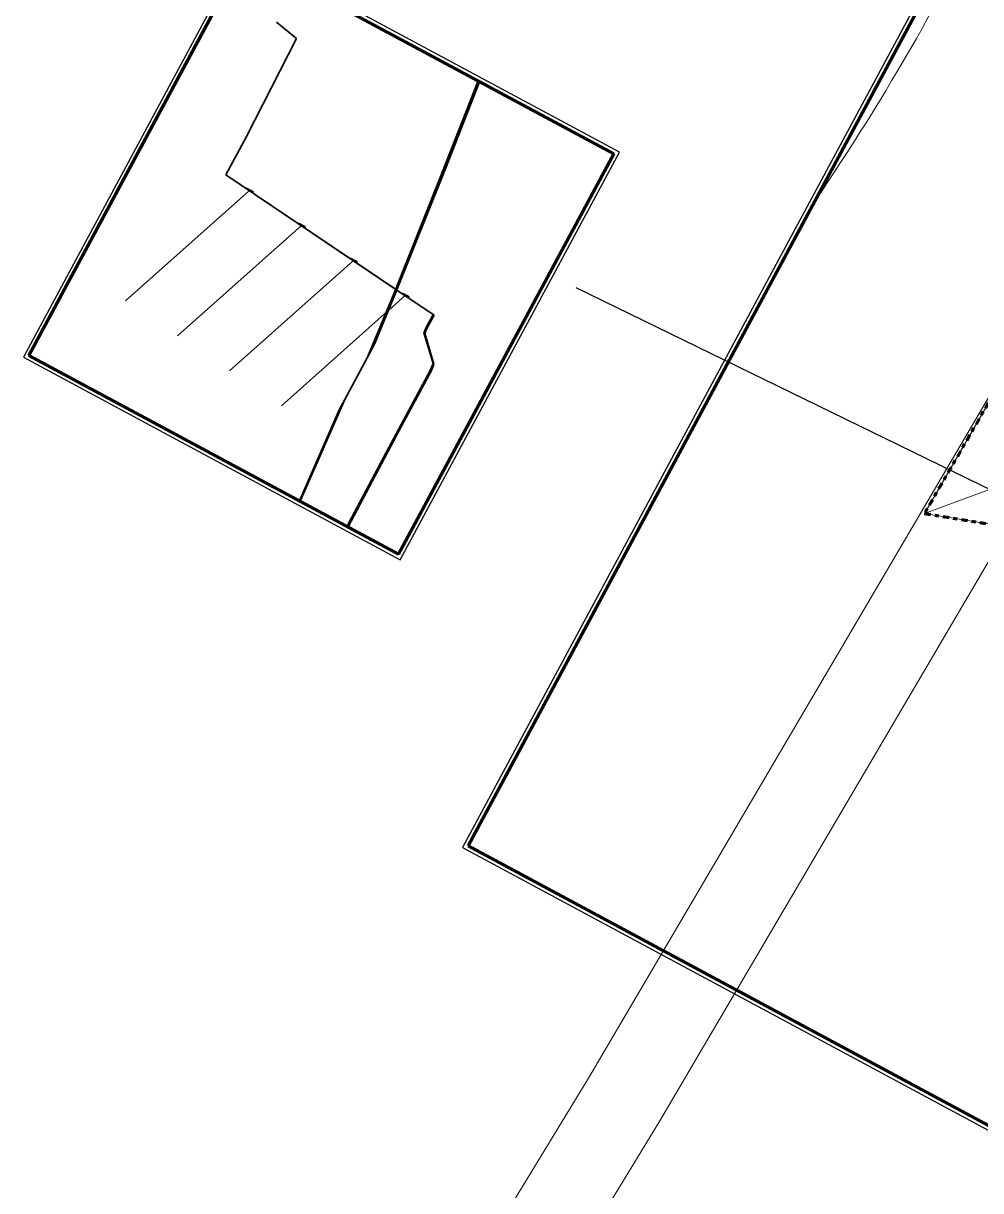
# Model space of a CAD drawing. Header units: metres. Extents: x 2711799 to 2711985, y 1236908 to 1237087.
# Drawn here: x 2711881.47 to 2711904.52, y 1236990.06 to 1237018.16 of the extents above; entities that cross this region are included whole.
import ezdxf

# ---------------------------------------------------------------- set-up
doc = ezdxf.new("R2010")
doc.units = ezdxf.units.M
for name, pattern in [('AUSGEZOGEN', [0]), ('PUNKT2_S9', [0.35, 0.15, -0.1, 0, -0.1]), ('VERDECKT2_S2', [0.18, 0.1, -0.08])]:
    doc.linetypes.add(name, pattern=pattern)
doc.layers.add('000_TEDA_Konstruktion_1', color=6, linetype='Continuous', plot=False)
for name, color, linetype, lineweight in [('XR$1$STANDARD_1', 7, 'AUSGEZOGEN', 13), ('XR$2$STANDARD_1', 7, 'AUSGEZOGEN', 13), ('XR$9$Beton Ansicht', 7, 'AUSGEZOGEN', 35), ('XR$9$Beton verdeckt vorne', 7, 'VERDECKT2_S2', 25), ('XR$9$STANDARD_1', 7, 'AUSGEZOGEN', 13)]:
    doc.layers.add(name, color=color, linetype=linetype, lineweight=lineweight)
for name, color, linetype in [('XR$4$E21_Stützen', 7, 'AUSGEZOGEN'), ('XR$4$E42_Aussendämmung', 7, 'AUSGEZOGEN'), ('XR$4$M61_Mobiliar', 7, 'AUSGEZOGEN')]:
    doc.layers.add(name, color=color, linetype=linetype)

# ---------------------------------------------------------------- blocks, each defined once
blk = doc.blocks.new('COMPLEXOBJECT_0')
at = {"layer": 'XR$1$STANDARD_1', "color": 7, "linetype": 'AUSGEZOGEN', "lineweight": 13, "transparency": 33554687}
for points, invisible_edges in [([(47.276, 1.948, -1.327), (20.648, 30.533, -1.327), (47.951, 0, -1.327)], 3), ([(47.951, 0, -1.327), (20.648, 30.533, -1.327), (35.423, 0.385, -1.327)], 3), ([(47.951, 0, -1.327), (35.423, 0.385, -1.327), (43.789, 0.128, 1.473)], 14), ([(43.789, 0.128, 1.473), (47.951, 0, 1.513), (47.951, 0, -1.327)], 12)]:
    blk.add_3dface(points, dxfattribs=dict(at, invisible_edges=invisible_edges))
for points in [[(47.951, 0, 1.513), (43.789, 0.128, 1.473), (45.292, 2.348, 1.673)], [(47.276, 1.948, 1.566), (47.951, 0, 1.513), (45.292, 2.348, 1.673)], [(47.276, 1.948, 1.566), (47.276, 1.948, -1.327), (47.951, 0, -1.327), (47.951, 0, 1.513)]]:
    blk.add_3dface(points, dxfattribs=at)
blk = doc.blocks.new('Baugrube_$F38', base_point=(0, 0, -1.327))
at = {"layer": 'XR$1$STANDARD_1', "color": 7, "linetype": 'PUNKT2_S9', "lineweight": 100, "transparency": 33554687}
blk.add_polyline3d([(35.423, 0.385, -1.327), (47.951, 0, -1.327), (47.276, 1.948, -1.327)], dxfattribs=at)
at = {"layer": 'XR$1$STANDARD_1', "color": 7, "linetype": 'AUSGEZOGEN', "lineweight": 13, "transparency": 33554687}
blk.add_blockref('COMPLEXOBJECT_0', (0, 0), dxfattribs=at)

msp = doc.modelspace()

# ---------------------------------------------------------------- linework, layer by layer
at = {"layer": '000_TEDA_Konstruktion_1'}
msp.add_line((2711930.531, 1236994.348, 640.05), (2711894.7806, 1237011.7959, 640.05), dxfattribs=at)
at = {"layer": 'XR$2$STANDARD_1', "color": 211, "linetype": 'AUSGEZOGEN', "lineweight": 100, "transparency": 33554687}
for p, q in [((2711916.6291, 1237043.8313, 640.05), (2711892.1801, 1236998.3568, 640.05)), ((2711916.6291, 1237043.8313, 640.05), (2711892.1801, 1236998.3568, 640.05)), ((2711892.1801, 1236998.3568, 640.05), (2711927.5098, 1236979.3621, 640.05)), ((2711892.1801, 1236998.3568, 640.05), (2711927.5098, 1236979.3621, 640.05))]:
    msp.add_line(p, q, dxfattribs=at)
at = {"layer": 'XR$2$STANDARD_1', "color": 211, "linetype": 'AUSGEZOGEN', "lineweight": 25, "transparency": 33554687}
for p, q in [((2711916.6291, 1237043.8313, 640.05), (2711892.1801, 1236998.3568, 640.05)), ((2711916.6291, 1237043.8313, 640.05), (2711892.1801, 1236998.3568, 640.05)), ((2711892.1801, 1236998.3568, 640.05), (2711927.5098, 1236979.3621, 640.05)), ((2711892.1801, 1236998.3568, 640.05), (2711927.5098, 1236979.3621, 640.05))]:
    msp.add_line(p, q, dxfattribs=at)
at = {"layer": 'XR$2$STANDARD_1', "color": 5, "linetype": 'AUSGEZOGEN', "lineweight": 25, "transparency": 33554687, "elevation": 0}
msp.add_lwpolyline([(2711916.5884, 1237043.9667), (2711892.0447, 1236998.3161), (2711927.5506, 1236979.2267), (2711952.0942, 1237024.8773), (2711916.5884, 1237043.9667)], dxfattribs=at)
at = {"layer": 'XR$4$E21_Stützen', "color": 7, "linetype": 'AUSGEZOGEN', "lineweight": 18, "transparency": 33554687, "elevation": 0}
msp.add_lwpolyline([(2711910.479, 1237019.146), (2711905.798, 1237011.004), (2711904.565, 1237008.905), (2711895.082, 1236992.766), (2711892.212, 1236988.06), (2711884.0559, 1236974.6831), (2711881.9696, 1236971.2906)], dxfattribs=at)
at = {"layer": 'XR$4$E21_Stützen', "color": 12, "linetype": 'AUSGEZOGEN', "lineweight": 18, "transparency": 33554687, "elevation": 0}
for points in [[(2711881.9696, 1236971.2906), (2711884.0559, 1236974.6831), (2711892.212, 1236988.06), (2711895.082, 1236992.766), (2711904.565, 1237008.905), (2711905.798, 1237011.004), (2711910.479, 1237019.146)], [(2711883.7342, 1236970.3419), (2711885.7619, 1236973.6391), (2711893.92, 1236987.019), (2711896.798, 1236991.739), (2711906.289, 1237007.892), (2711907.527, 1237009.999), (2711912.2, 1237018.128)]]:
    msp.add_lwpolyline(points, dxfattribs=at)
at = {"layer": 'XR$4$E42_Aussendämmung', "color": 12, "linetype": 'AUSGEZOGEN', "lineweight": 18, "transparency": 33554687, "elevation": 0}
msp.add_lwpolyline([(2711912.2, 1237018.128), (2711907.527, 1237009.999), (2711906.289, 1237007.892), (2711896.798, 1236991.739), (2711893.92, 1236987.019), (2711885.7619, 1236973.6391), (2711883.7342, 1236970.3419)], dxfattribs=at)
at = {"layer": 'XR$4$M61_Mobiliar', "color": 12, "linetype": 'AUSGEZOGEN', "lineweight": 18, "transparency": 33554687, "elevation": 0}
msp.add_lwpolyline([(2711883.7343, 1236970.3419), (2711885.7619, 1236973.6391), (2711893.92, 1236987.019), (2711896.798, 1236991.739), (2711906.289, 1237007.892), (2711907.527, 1237009.999), (2711912.2, 1237018.128)], dxfattribs=at)
msp.add_lwpolyline([(2711893.92, 1236987.019), (2711918.9579, 1236973.028), (2711930.531, 1236994.348), (2711906.289, 1237007.892), (2711896.798, 1236991.739), (2711893.92, 1236987.019)], close=True, dxfattribs=at)
at = {"layer": 'XR$4$M61_Mobiliar', "color": 12, "linetype": 'AUSGEZOGEN', "lineweight": 18, "transparency": 33554687}
msp.add_arc((2711850.9324, 1237047.4744, 640.05), 59.907, 326.115473, 335.055265, dxfattribs=at)
at = {"layer": 'XR$9$Beton Ansicht', "transparency": 33554687}
for p, q in [((2711887.5675, 1237018.1914, 640.05), (2711888.0512, 1237017.7915, 640.05)), ((2711888.0512, 1237017.7915, 640.05), (2711887.5675, 1237018.1914, 640.05)), ((2711888.0512, 1237017.7915, 640.05), (2711886.8459, 1237015.4343, 640.05)), ((2711886.8459, 1237015.4343, 640.05), (2711888.0512, 1237017.7915, 640.05)), ((2711892.4211, 1237016.7732, 640.05), (2711891.4945, 1237014.4088, 640.05)), ((2711891.6427, 1237014.6846, 640.05), (2711892.4543, 1237016.7554, 640.05)), ((2711892.4543, 1237016.7554, 640.05), (2711892.4211, 1237016.7732, 640.05)), ((2711886.8459, 1237015.4343, 640.05), (2711886.3486, 1237014.5095, 640.05)), ((2711886.3486, 1237014.5095, 640.05), (2711886.8459, 1237015.4343, 640.05)), ((2711890.4349, 1237011.6643, 640.05), (2711891.6427, 1237014.6846, 640.05)), ((2711886.3486, 1237014.5095, 640.05), (2711890.4338, 1237011.7566, 640.05)), ((2711890.4637, 1237011.7365, 640.05), (2711886.3486, 1237014.5095, 640.05)), ((2711891.4945, 1237014.4088, 640.05), (2711890.3907, 1237011.6488, 640.05)), ((2711886.9195, 1237014.1391, 640.05), (2711883.9347, 1237011.4764, 640.05)), ((2711886.8335, 1237014.1854, 640.05), (2711886.8382, 1237014.1942, 640.05)), ((2711886.8335, 1237014.1854, 640.05), (2711886.8484, 1237014.1774, 640.05)), ((2711886.8531, 1237014.1862, 640.05), (2711886.8382, 1237014.1942, 640.05)), ((2711886.8484, 1237014.1774, 640.05), (2711886.8531, 1237014.1862, 640.05)), ((2711886.8484, 1237014.1774, 640.05), (2711886.8756, 1237014.1628, 640.05)), ((2711886.8803, 1237014.1716, 640.05), (2711886.8531, 1237014.1862, 640.05)), ((2711886.8756, 1237014.1628, 640.05), (2711886.8803, 1237014.1716, 640.05)), ((2711886.8756, 1237014.1628, 640.05), (2711886.9104, 1237014.1441, 640.05)), ((2711886.9152, 1237014.1529, 640.05), (2711886.8803, 1237014.1716, 640.05)), ((2711886.9104, 1237014.1441, 640.05), (2711886.9152, 1237014.1529, 640.05)), ((2711886.9104, 1237014.1441, 640.05), (2711886.9469, 1237014.1245, 640.05)), ((2711886.9516, 1237014.1333, 640.05), (2711886.9152, 1237014.1529, 640.05)), ((2711886.9469, 1237014.1245, 640.05), (2711886.9516, 1237014.1333, 640.05)), ((2711886.9469, 1237014.1245, 640.05), (2711886.9786, 1237014.1074, 640.05)), ((2711886.9833, 1237014.1162, 640.05), (2711886.9516, 1237014.1333, 640.05)), ((2711886.9786, 1237014.1074, 640.05), (2711886.9833, 1237014.1162, 640.05)), ((2711887.0048, 1237014.1047, 640.05), (2711886.9833, 1237014.1162, 640.05)), ((2711886.9786, 1237014.1074, 640.05), (2711887.0001, 1237014.0958, 640.05)), ((2711887.0001, 1237014.0958, 640.05), (2711887.0048, 1237014.1047, 640.05)), ((2711887.0001, 1237014.0958, 640.05), (2711887.0077, 1237014.0918, 640.05)), ((2711887.0124, 1237014.1006, 640.05), (2711887.0048, 1237014.1047, 640.05)), ((2711887.0124, 1237014.1006, 640.05), (2711887.0077, 1237014.0918, 640.05)), ((2711888.1697, 1237013.2967, 640.05), (2711885.1848, 1237010.6339, 640.05)), ((2711888.0836, 1237013.343, 640.05), (2711888.0883, 1237013.3518, 640.05)), ((2711888.0836, 1237013.343, 640.05), (2711888.0985, 1237013.335, 640.05)), ((2711888.1032, 1237013.3438, 640.05), (2711888.0883, 1237013.3518, 640.05)), ((2711888.0985, 1237013.335, 640.05), (2711888.1032, 1237013.3438, 640.05)), ((2711888.0985, 1237013.335, 640.05), (2711888.1257, 1237013.3204, 640.05)), ((2711888.1305, 1237013.3292, 640.05), (2711888.1032, 1237013.3438, 640.05)), ((2711888.1257, 1237013.3204, 640.05), (2711888.1305, 1237013.3292, 640.05)), ((2711888.1257, 1237013.3204, 640.05), (2711888.1606, 1237013.3016, 640.05)), ((2711888.1653, 1237013.3104, 640.05), (2711888.1305, 1237013.3292, 640.05)), ((2711888.1606, 1237013.3016, 640.05), (2711888.1653, 1237013.3104, 640.05)), ((2711888.1606, 1237013.3016, 640.05), (2711888.197, 1237013.282, 640.05)), ((2711888.2017, 1237013.2909, 640.05), (2711888.1653, 1237013.3104, 640.05)), ((2711888.197, 1237013.282, 640.05), (2711888.2017, 1237013.2909, 640.05)), ((2711888.197, 1237013.282, 640.05), (2711888.2287, 1237013.265, 640.05)), ((2711888.2334, 1237013.2738, 640.05), (2711888.2017, 1237013.2909, 640.05)), ((2711888.2287, 1237013.265, 640.05), (2711888.2334, 1237013.2738, 640.05)), ((2711888.255, 1237013.2622, 640.05), (2711888.2334, 1237013.2738, 640.05)), ((2711888.2287, 1237013.265, 640.05), (2711888.2502, 1237013.2534, 640.05)), ((2711888.2502, 1237013.2534, 640.05), (2711888.255, 1237013.2622, 640.05)), ((2711888.2502, 1237013.2534, 640.05), (2711888.2578, 1237013.2493, 640.05)), ((2711888.2626, 1237013.2581, 640.05), (2711888.255, 1237013.2622, 640.05)), ((2711888.2626, 1237013.2581, 640.05), (2711888.2578, 1237013.2493, 640.05)), ((2711889.4198, 1237012.4543, 640.05), (2711886.4349, 1237009.7915, 640.05)), ((2711889.3337, 1237012.5006, 640.05), (2711889.3385, 1237012.5094, 640.05)), ((2711889.3337, 1237012.5006, 640.05), (2711889.3486, 1237012.4926, 640.05)), ((2711889.3534, 1237012.5014, 640.05), (2711889.3385, 1237012.5094, 640.05)), ((2711889.3486, 1237012.4926, 640.05), (2711889.3534, 1237012.5014, 640.05)), ((2711889.3486, 1237012.4926, 640.05), (2711889.3759, 1237012.4779, 640.05)), ((2711889.3806, 1237012.4867, 640.05), (2711889.3534, 1237012.5014, 640.05)), ((2711889.3759, 1237012.4779, 640.05), (2711889.3806, 1237012.4867, 640.05)), ((2711889.3759, 1237012.4779, 640.05), (2711889.4107, 1237012.4592, 640.05)), ((2711889.4154, 1237012.468, 640.05), (2711889.3806, 1237012.4867, 640.05)), ((2711889.4107, 1237012.4592, 640.05), (2711889.4154, 1237012.468, 640.05)), ((2711889.4107, 1237012.4592, 640.05), (2711889.4471, 1237012.4396, 640.05)), ((2711889.4518, 1237012.4484, 640.05), (2711889.4154, 1237012.468, 640.05)), ((2711889.4471, 1237012.4396, 640.05), (2711889.4518, 1237012.4484, 640.05)), ((2711889.4471, 1237012.4396, 640.05), (2711889.4788, 1237012.4226, 640.05)), ((2711889.4836, 1237012.4314, 640.05), (2711889.4518, 1237012.4484, 640.05)), ((2711889.4788, 1237012.4226, 640.05), (2711889.4836, 1237012.4314, 640.05)), ((2711889.5051, 1237012.4198, 640.05), (2711889.4836, 1237012.4314, 640.05)), ((2711889.4788, 1237012.4226, 640.05), (2711889.5004, 1237012.411, 640.05)), ((2711889.5004, 1237012.411, 640.05), (2711889.5051, 1237012.4198, 640.05)), ((2711889.5004, 1237012.411, 640.05), (2711889.508, 1237012.4069, 640.05)), ((2711889.5127, 1237012.4157, 640.05), (2711889.5051, 1237012.4198, 640.05)), ((2711889.5127, 1237012.4157, 640.05), (2711889.508, 1237012.4069, 640.05)), ((2711890.3907, 1237011.6488, 640.05), (2711889.7594, 1237010.1258, 640.05)), ((2711889.9242, 1237010.4323, 640.05), (2711890.4349, 1237011.6643, 640.05)), ((2711890.6699, 1237011.6119, 640.05), (2711890.2625, 1237011.2484, 640.05)), ((2711890.4637, 1237011.7365, 640.05), (2711891.3363, 1237011.1485, 640.05)), ((2711891.3594, 1237011.1329, 640.05), (2711890.4637, 1237011.7365, 640.05)), ((2711890.5839, 1237011.6581, 640.05), (2711890.5886, 1237011.667, 640.05)), ((2711890.5839, 1237011.6581, 640.05), (2711890.5988, 1237011.6501, 640.05)), ((2711890.6035, 1237011.6589, 640.05), (2711890.5886, 1237011.667, 640.05)), ((2711890.5988, 1237011.6501, 640.05), (2711890.6035, 1237011.6589, 640.05)), ((2711890.5988, 1237011.6501, 640.05), (2711890.626, 1237011.6355, 640.05)), ((2711890.6307, 1237011.6443, 640.05), (2711890.6035, 1237011.6589, 640.05)), ((2711890.626, 1237011.6355, 640.05), (2711890.6307, 1237011.6443, 640.05)), ((2711890.626, 1237011.6355, 640.05), (2711890.6608, 1237011.6168, 640.05)), ((2711890.6655, 1237011.6256, 640.05), (2711890.6307, 1237011.6443, 640.05)), ((2711890.6608, 1237011.6168, 640.05), (2711890.6655, 1237011.6256, 640.05)), ((2711890.6608, 1237011.6168, 640.05), (2711890.6972, 1237011.5972, 640.05)), ((2711890.702, 1237011.606, 640.05), (2711890.6655, 1237011.6256, 640.05)), ((2711890.6972, 1237011.5972, 640.05), (2711890.702, 1237011.606, 640.05)), ((2711890.6972, 1237011.5972, 640.05), (2711890.729, 1237011.5801, 640.05)), ((2711890.7337, 1237011.5889, 640.05), (2711890.702, 1237011.606, 640.05)), ((2711890.729, 1237011.5801, 640.05), (2711890.7337, 1237011.5889, 640.05)), ((2711890.7552, 1237011.5774, 640.05), (2711890.7337, 1237011.5889, 640.05)), ((2711890.729, 1237011.5801, 640.05), (2711890.7505, 1237011.5686, 640.05)), ((2711890.7505, 1237011.5686, 640.05), (2711890.7552, 1237011.5774, 640.05)), ((2711890.7505, 1237011.5686, 640.05), (2711890.7581, 1237011.5645, 640.05)), ((2711890.7628, 1237011.5733, 640.05), (2711890.7552, 1237011.5774, 640.05)), ((2711890.7628, 1237011.5733, 640.05), (2711890.7581, 1237011.5645, 640.05)), ((2711890.2383, 1237011.2268, 640.05), (2711887.685, 1237008.9491, 640.05)), ((2711891.3363, 1237011.1485, 640.05), (2711891.1768, 1237010.8517, 640.05)), ((2711891.1867, 1237010.8117, 640.05), (2711891.3594, 1237011.1329, 640.05)), ((2711891.3363, 1237011.1485, 640.05), (2711891.3594, 1237011.1329, 640.05)), ((2711891.3594, 1237011.1329, 640.05), (2711891.3363, 1237011.1485, 640.05)), ((2711891.1768, 1237010.8517, 640.05), (2711891.1119, 1237010.713, 640.05)), ((2711891.1342, 1237010.6994, 640.05), (2711891.1867, 1237010.8117, 640.05)), ((2711891.1867, 1237010.8117, 640.05), (2711891.1768, 1237010.8517, 640.05)), ((2711891.1768, 1237010.8517, 640.05), (2711891.1867, 1237010.8117, 640.05)), ((2711891.1342, 1237010.6994, 640.05), (2711891.1119, 1237010.713, 640.05)), ((2711891.1119, 1237010.713, 640.05), (2711891.335, 1237009.9693, 640.05)), ((2711891.1119, 1237010.713, 640.05), (2711891.1342, 1237010.6994, 640.05)), ((2711891.3573, 1237009.9556, 640.05), (2711891.1342, 1237010.6994, 640.05)), ((2711889.2102, 1237009.1043, 640.05), (2711889.9242, 1237010.4323, 640.05)), ((2711889.9242, 1237010.4323, 640.05), (2711889.7594, 1237010.1258, 640.05)), ((2711889.7594, 1237010.1258, 640.05), (2711889.2102, 1237009.1043, 640.05)), ((2711891.335, 1237009.9693, 640.05), (2711891.2685, 1237009.7997, 640.05)), ((2711891.297, 1237009.802, 640.05), (2711891.3573, 1237009.9556, 640.05)), ((2711891.335, 1237009.9693, 640.05), (2711891.3573, 1237009.9556, 640.05)), ((2711891.3573, 1237009.9556, 640.05), (2711891.335, 1237009.9693, 640.05)), ((2711891.2685, 1237009.7997, 640.05), (2711890.2133, 1237007.8442, 640.05)), ((2711890.4596, 1237008.2502, 640.05), (2711891.297, 1237009.802, 640.05)), ((2711891.2685, 1237009.7997, 640.05), (2711891.297, 1237009.802, 640.05)), ((2711888.1383, 1237006.6549, 640.05), (2711889.2102, 1237009.1043, 640.05)), ((2711889.0836, 1237008.8688, 640.05), (2711889.2102, 1237009.1043, 640.05)), ((2711889.0836, 1237008.8688, 640.05), (2711888.1193, 1237006.6652, 640.05)), ((2711889.2881, 1237006.0367, 640.05), (2711890.4596, 1237008.2502, 640.05)), ((2711890.2133, 1237007.8442, 640.05), (2711889.3014, 1237006.1213, 640.05)), ((2711888.1193, 1237006.6652, 640.05), (2711888.1383, 1237006.6549, 640.05)), ((2711889.3014, 1237006.1213, 640.05), (2711889.2653, 1237006.049, 640.05)), ((2711889.2653, 1237006.049, 640.05), (2711889.2791, 1237006.0416, 640.05)), ((2711889.2791, 1237006.0416, 640.05), (2711889.2881, 1237006.0367, 640.05))]:
    msp.add_line(p, q, dxfattribs=at)
at = {"layer": 'XR$9$Beton Ansicht', "color": 7, "linetype": 'AUSGEZOGEN', "lineweight": 35, "transparency": 33554687}
for p, q in [((2711887.5675, 1237018.1914, 640.05), (2711888.0512, 1237017.7915, 640.05)), ((2711888.0512, 1237017.7915, 640.05), (2711887.5675, 1237018.1914, 640.05)), ((2711888.0512, 1237017.7915, 640.05), (2711886.8459, 1237015.4343, 640.05)), ((2711886.8459, 1237015.4343, 640.05), (2711888.0512, 1237017.7915, 640.05)), ((2711892.4211, 1237016.7732, 640.05), (2711891.4945, 1237014.4088, 640.05)), ((2711891.6427, 1237014.6846, 640.05), (2711892.4543, 1237016.7554, 640.05)), ((2711892.4543, 1237016.7554, 640.05), (2711892.4211, 1237016.7732, 640.05)), ((2711886.8459, 1237015.4343, 640.05), (2711886.3486, 1237014.5095, 640.05)), ((2711886.3486, 1237014.5095, 640.05), (2711886.8459, 1237015.4343, 640.05)), ((2711890.4349, 1237011.6643, 640.05), (2711891.6427, 1237014.6846, 640.05)), ((2711886.3486, 1237014.5095, 640.05), (2711890.4338, 1237011.7566, 640.05)), ((2711890.4637, 1237011.7365, 640.05), (2711886.3486, 1237014.5095, 640.05)), ((2711891.4945, 1237014.4088, 640.05), (2711890.3907, 1237011.6488, 640.05)), ((2711886.9195, 1237014.1391, 640.05), (2711883.9347, 1237011.4764, 640.05)), ((2711886.8335, 1237014.1854, 640.05), (2711886.8382, 1237014.1942, 640.05)), ((2711886.8335, 1237014.1854, 640.05), (2711886.8484, 1237014.1774, 640.05)), ((2711886.8531, 1237014.1862, 640.05), (2711886.8382, 1237014.1942, 640.05)), ((2711886.8484, 1237014.1774, 640.05), (2711886.8531, 1237014.1862, 640.05)), ((2711886.8484, 1237014.1774, 640.05), (2711886.8756, 1237014.1628, 640.05)), ((2711886.8803, 1237014.1716, 640.05), (2711886.8531, 1237014.1862, 640.05)), ((2711886.8756, 1237014.1628, 640.05), (2711886.8803, 1237014.1716, 640.05)), ((2711886.8756, 1237014.1628, 640.05), (2711886.9104, 1237014.1441, 640.05)), ((2711886.9152, 1237014.1529, 640.05), (2711886.8803, 1237014.1716, 640.05)), ((2711886.9104, 1237014.1441, 640.05), (2711886.9152, 1237014.1529, 640.05)), ((2711886.9104, 1237014.1441, 640.05), (2711886.9469, 1237014.1245, 640.05)), ((2711886.9516, 1237014.1333, 640.05), (2711886.9152, 1237014.1529, 640.05)), ((2711886.9469, 1237014.1245, 640.05), (2711886.9516, 1237014.1333, 640.05)), ((2711886.9469, 1237014.1245, 640.05), (2711886.9786, 1237014.1074, 640.05)), ((2711886.9833, 1237014.1162, 640.05), (2711886.9516, 1237014.1333, 640.05)), ((2711886.9786, 1237014.1074, 640.05), (2711886.9833, 1237014.1162, 640.05)), ((2711887.0048, 1237014.1047, 640.05), (2711886.9833, 1237014.1162, 640.05)), ((2711886.9786, 1237014.1074, 640.05), (2711887.0001, 1237014.0958, 640.05)), ((2711887.0001, 1237014.0958, 640.05), (2711887.0048, 1237014.1047, 640.05)), ((2711887.0001, 1237014.0958, 640.05), (2711887.0077, 1237014.0918, 640.05)), ((2711887.0124, 1237014.1006, 640.05), (2711887.0048, 1237014.1047, 640.05)), ((2711887.0124, 1237014.1006, 640.05), (2711887.0077, 1237014.0918, 640.05)), ((2711888.1697, 1237013.2967, 640.05), (2711885.1848, 1237010.6339, 640.05)), ((2711888.0836, 1237013.343, 640.05), (2711888.0883, 1237013.3518, 640.05)), ((2711888.0836, 1237013.343, 640.05), (2711888.0985, 1237013.335, 640.05)), ((2711888.1032, 1237013.3438, 640.05), (2711888.0883, 1237013.3518, 640.05)), ((2711888.0985, 1237013.335, 640.05), (2711888.1032, 1237013.3438, 640.05)), ((2711888.0985, 1237013.335, 640.05), (2711888.1257, 1237013.3204, 640.05)), ((2711888.1305, 1237013.3292, 640.05), (2711888.1032, 1237013.3438, 640.05)), ((2711888.1257, 1237013.3204, 640.05), (2711888.1305, 1237013.3292, 640.05)), ((2711888.1257, 1237013.3204, 640.05), (2711888.1606, 1237013.3016, 640.05)), ((2711888.1653, 1237013.3104, 640.05), (2711888.1305, 1237013.3292, 640.05)), ((2711888.1606, 1237013.3016, 640.05), (2711888.1653, 1237013.3104, 640.05)), ((2711888.1606, 1237013.3016, 640.05), (2711888.197, 1237013.282, 640.05)), ((2711888.2017, 1237013.2909, 640.05), (2711888.1653, 1237013.3104, 640.05)), ((2711888.197, 1237013.282, 640.05), (2711888.2017, 1237013.2909, 640.05)), ((2711888.197, 1237013.282, 640.05), (2711888.2287, 1237013.265, 640.05)), ((2711888.2334, 1237013.2738, 640.05), (2711888.2017, 1237013.2909, 640.05)), ((2711888.2287, 1237013.265, 640.05), (2711888.2334, 1237013.2738, 640.05)), ((2711888.255, 1237013.2622, 640.05), (2711888.2334, 1237013.2738, 640.05)), ((2711888.2287, 1237013.265, 640.05), (2711888.2502, 1237013.2534, 640.05)), ((2711888.2502, 1237013.2534, 640.05), (2711888.255, 1237013.2622, 640.05)), ((2711888.2502, 1237013.2534, 640.05), (2711888.2578, 1237013.2493, 640.05)), ((2711888.2626, 1237013.2581, 640.05), (2711888.255, 1237013.2622, 640.05)), ((2711888.2626, 1237013.2581, 640.05), (2711888.2578, 1237013.2493, 640.05)), ((2711889.4198, 1237012.4543, 640.05), (2711886.4349, 1237009.7915, 640.05)), ((2711889.3337, 1237012.5006, 640.05), (2711889.3385, 1237012.5094, 640.05)), ((2711889.3337, 1237012.5006, 640.05), (2711889.3486, 1237012.4926, 640.05)), ((2711889.3534, 1237012.5014, 640.05), (2711889.3385, 1237012.5094, 640.05)), ((2711889.3486, 1237012.4926, 640.05), (2711889.3534, 1237012.5014, 640.05)), ((2711889.3486, 1237012.4926, 640.05), (2711889.3759, 1237012.4779, 640.05)), ((2711889.3806, 1237012.4867, 640.05), (2711889.3534, 1237012.5014, 640.05)), ((2711889.3759, 1237012.4779, 640.05), (2711889.3806, 1237012.4867, 640.05)), ((2711889.3759, 1237012.4779, 640.05), (2711889.4107, 1237012.4592, 640.05)), ((2711889.4154, 1237012.468, 640.05), (2711889.3806, 1237012.4867, 640.05)), ((2711889.4107, 1237012.4592, 640.05), (2711889.4154, 1237012.468, 640.05)), ((2711889.4107, 1237012.4592, 640.05), (2711889.4471, 1237012.4396, 640.05)), ((2711889.4518, 1237012.4484, 640.05), (2711889.4154, 1237012.468, 640.05)), ((2711889.4471, 1237012.4396, 640.05), (2711889.4518, 1237012.4484, 640.05)), ((2711889.4471, 1237012.4396, 640.05), (2711889.4788, 1237012.4226, 640.05)), ((2711889.4836, 1237012.4314, 640.05), (2711889.4518, 1237012.4484, 640.05)), ((2711889.4788, 1237012.4226, 640.05), (2711889.4836, 1237012.4314, 640.05)), ((2711889.5051, 1237012.4198, 640.05), (2711889.4836, 1237012.4314, 640.05)), ((2711889.4788, 1237012.4226, 640.05), (2711889.5004, 1237012.411, 640.05)), ((2711889.5004, 1237012.411, 640.05), (2711889.5051, 1237012.4198, 640.05)), ((2711889.5004, 1237012.411, 640.05), (2711889.508, 1237012.4069, 640.05)), ((2711889.5127, 1237012.4157, 640.05), (2711889.5051, 1237012.4198, 640.05)), ((2711889.5127, 1237012.4157, 640.05), (2711889.508, 1237012.4069, 640.05)), ((2711890.3907, 1237011.6488, 640.05), (2711889.7594, 1237010.1258, 640.05)), ((2711889.9242, 1237010.4323, 640.05), (2711890.4349, 1237011.6643, 640.05)), ((2711890.6699, 1237011.6119, 640.05), (2711890.2625, 1237011.2484, 640.05)), ((2711890.4637, 1237011.7365, 640.05), (2711891.3363, 1237011.1485, 640.05)), ((2711891.3594, 1237011.1329, 640.05), (2711890.4637, 1237011.7365, 640.05)), ((2711890.5839, 1237011.6581, 640.05), (2711890.5886, 1237011.667, 640.05)), ((2711890.5839, 1237011.6581, 640.05), (2711890.5988, 1237011.6501, 640.05)), ((2711890.6035, 1237011.6589, 640.05), (2711890.5886, 1237011.667, 640.05)), ((2711890.5988, 1237011.6501, 640.05), (2711890.6035, 1237011.6589, 640.05)), ((2711890.5988, 1237011.6501, 640.05), (2711890.626, 1237011.6355, 640.05)), ((2711890.6307, 1237011.6443, 640.05), (2711890.6035, 1237011.6589, 640.05)), ((2711890.626, 1237011.6355, 640.05), (2711890.6307, 1237011.6443, 640.05)), ((2711890.626, 1237011.6355, 640.05), (2711890.6608, 1237011.6168, 640.05)), ((2711890.6655, 1237011.6256, 640.05), (2711890.6307, 1237011.6443, 640.05)), ((2711890.6608, 1237011.6168, 640.05), (2711890.6655, 1237011.6256, 640.05)), ((2711890.6608, 1237011.6168, 640.05), (2711890.6972, 1237011.5972, 640.05)), ((2711890.702, 1237011.606, 640.05), (2711890.6655, 1237011.6256, 640.05)), ((2711890.6972, 1237011.5972, 640.05), (2711890.702, 1237011.606, 640.05)), ((2711890.6972, 1237011.5972, 640.05), (2711890.729, 1237011.5801, 640.05)), ((2711890.7337, 1237011.5889, 640.05), (2711890.702, 1237011.606, 640.05)), ((2711890.729, 1237011.5801, 640.05), (2711890.7337, 1237011.5889, 640.05)), ((2711890.7552, 1237011.5774, 640.05), (2711890.7337, 1237011.5889, 640.05)), ((2711890.729, 1237011.5801, 640.05), (2711890.7505, 1237011.5686, 640.05)), ((2711890.7505, 1237011.5686, 640.05), (2711890.7552, 1237011.5774, 640.05)), ((2711890.7505, 1237011.5686, 640.05), (2711890.7581, 1237011.5645, 640.05)), ((2711890.7628, 1237011.5733, 640.05), (2711890.7552, 1237011.5774, 640.05)), ((2711890.7628, 1237011.5733, 640.05), (2711890.7581, 1237011.5645, 640.05)), ((2711890.2383, 1237011.2268, 640.05), (2711887.685, 1237008.9491, 640.05)), ((2711891.3363, 1237011.1485, 640.05), (2711891.1768, 1237010.8517, 640.05)), ((2711891.1867, 1237010.8117, 640.05), (2711891.3594, 1237011.1329, 640.05)), ((2711891.3363, 1237011.1485, 640.05), (2711891.3594, 1237011.1329, 640.05)), ((2711891.3594, 1237011.1329, 640.05), (2711891.3363, 1237011.1485, 640.05)), ((2711891.1768, 1237010.8517, 640.05), (2711891.1119, 1237010.713, 640.05)), ((2711891.1342, 1237010.6994, 640.05), (2711891.1867, 1237010.8117, 640.05)), ((2711891.1867, 1237010.8117, 640.05), (2711891.1768, 1237010.8517, 640.05)), ((2711891.1768, 1237010.8517, 640.05), (2711891.1867, 1237010.8117, 640.05)), ((2711891.1342, 1237010.6994, 640.05), (2711891.1119, 1237010.713, 640.05)), ((2711891.1119, 1237010.713, 640.05), (2711891.335, 1237009.9693, 640.05)), ((2711891.1119, 1237010.713, 640.05), (2711891.1342, 1237010.6994, 640.05)), ((2711891.3573, 1237009.9556, 640.05), (2711891.1342, 1237010.6994, 640.05)), ((2711889.2102, 1237009.1043, 640.05), (2711889.9242, 1237010.4323, 640.05)), ((2711889.9242, 1237010.4323, 640.05), (2711889.7594, 1237010.1258, 640.05)), ((2711889.7594, 1237010.1258, 640.05), (2711889.2102, 1237009.1043, 640.05)), ((2711891.335, 1237009.9693, 640.05), (2711891.2685, 1237009.7997, 640.05)), ((2711891.297, 1237009.802, 640.05), (2711891.3573, 1237009.9556, 640.05)), ((2711891.335, 1237009.9693, 640.05), (2711891.3573, 1237009.9556, 640.05)), ((2711891.3573, 1237009.9556, 640.05), (2711891.335, 1237009.9693, 640.05)), ((2711891.2685, 1237009.7997, 640.05), (2711890.2133, 1237007.8442, 640.05)), ((2711890.4596, 1237008.2502, 640.05), (2711891.297, 1237009.802, 640.05)), ((2711891.2685, 1237009.7997, 640.05), (2711891.297, 1237009.802, 640.05)), ((2711888.1383, 1237006.6549, 640.05), (2711889.2102, 1237009.1043, 640.05)), ((2711889.0836, 1237008.8688, 640.05), (2711889.2102, 1237009.1043, 640.05)), ((2711889.0836, 1237008.8688, 640.05), (2711888.1193, 1237006.6652, 640.05)), ((2711889.2881, 1237006.0367, 640.05), (2711890.4596, 1237008.2502, 640.05)), ((2711890.2133, 1237007.8442, 640.05), (2711889.3014, 1237006.1213, 640.05)), ((2711888.1193, 1237006.6652, 640.05), (2711888.1383, 1237006.6549, 640.05)), ((2711889.3014, 1237006.1213, 640.05), (2711889.2653, 1237006.049, 640.05)), ((2711889.2653, 1237006.049, 640.05), (2711889.2791, 1237006.0416, 640.05)), ((2711889.2791, 1237006.0416, 640.05), (2711889.2881, 1237006.0367, 640.05))]:
    msp.add_line(p, q, dxfattribs=at)
at = {"layer": 'XR$9$Beton verdeckt vorne', "transparency": 33554687}
msp.add_line((2711890.2625, 1237011.2484, 640.05), (2711890.2383, 1237011.2268, 640.05), dxfattribs=at)
at = {"layer": 'XR$9$Beton verdeckt vorne', "color": 7, "linetype": 'VERDECKT2_S2', "lineweight": 25, "transparency": 33554687}
msp.add_line((2711890.2625, 1237011.2484, 640.05), (2711890.2383, 1237011.2268, 640.05), dxfattribs=at)
at = {"layer": 'XR$9$STANDARD_1', "color": 211, "linetype": 'AUSGEZOGEN', "lineweight": 100, "transparency": 33554687}
for p, q in [((2711881.6067, 1237010.1666, 640.05), (2711886.7872, 1237019.8022, 640.05)), ((2711886.7872, 1237019.8022, 640.05), (2711881.6067, 1237010.1666, 640.05)), ((2711886.7872, 1237019.8022, 640.05), (2711895.6875, 1237015.0171, 640.05)), ((2711886.7872, 1237019.8022, 640.05), (2711895.6875, 1237015.0171, 640.05)), ((2711890.507, 1237005.3814, 640.05), (2711895.6875, 1237015.0171, 640.05)), ((2711895.6875, 1237015.0171, 640.05), (2711890.507, 1237005.3814, 640.05)), ((2711881.6067, 1237010.1666, 640.05), (2711890.507, 1237005.3814, 640.05)), ((2711881.6067, 1237010.1666, 640.05), (2711890.507, 1237005.3814, 640.05))]:
    msp.add_line(p, q, dxfattribs=at)
at = {"layer": 'XR$9$STANDARD_1', "color": 211, "linetype": 'AUSGEZOGEN', "lineweight": 25, "transparency": 33554687}
for p, q in [((2711881.6067, 1237010.1666, 640.05), (2711886.7872, 1237019.8022, 640.05)), ((2711886.7872, 1237019.8022, 640.05), (2711881.6067, 1237010.1666, 640.05)), ((2711886.7872, 1237019.8022, 640.05), (2711895.6875, 1237015.0171, 640.05)), ((2711886.7872, 1237019.8022, 640.05), (2711895.6875, 1237015.0171, 640.05)), ((2711890.507, 1237005.3814, 640.05), (2711895.6875, 1237015.0171, 640.05)), ((2711895.6875, 1237015.0171, 640.05), (2711890.507, 1237005.3814, 640.05)), ((2711881.6067, 1237010.1666, 640.05), (2711890.507, 1237005.3814, 640.05)), ((2711881.6067, 1237010.1666, 640.05), (2711890.507, 1237005.3814, 640.05))]:
    msp.add_line(p, q, dxfattribs=at)
at = {"layer": 'XR$9$STANDARD_1', "color": 5, "linetype": 'AUSGEZOGEN', "lineweight": 25, "transparency": 33554687, "elevation": 0}
msp.add_lwpolyline([(2711886.7465, 1237019.9377), (2711881.4713, 1237010.1259), (2711890.5477, 1237005.246), (2711895.8229, 1237015.0578), (2711886.7465, 1237019.9377)], dxfattribs=at)

# ---------------------------------------------------------------- block references
at = {"layer": 'XR$1$STANDARD_1', "color": 2, "linetype": 'AUSGEZOGEN', "lineweight": 25, "transparency": 33554687, "rotation": 241.7356833995579}
msp.add_blockref('Baugrube_$F38', (2711925.873, 1237048.5928, 631.6), dxfattribs=at)

doc.saveas('drawing.dxf')
